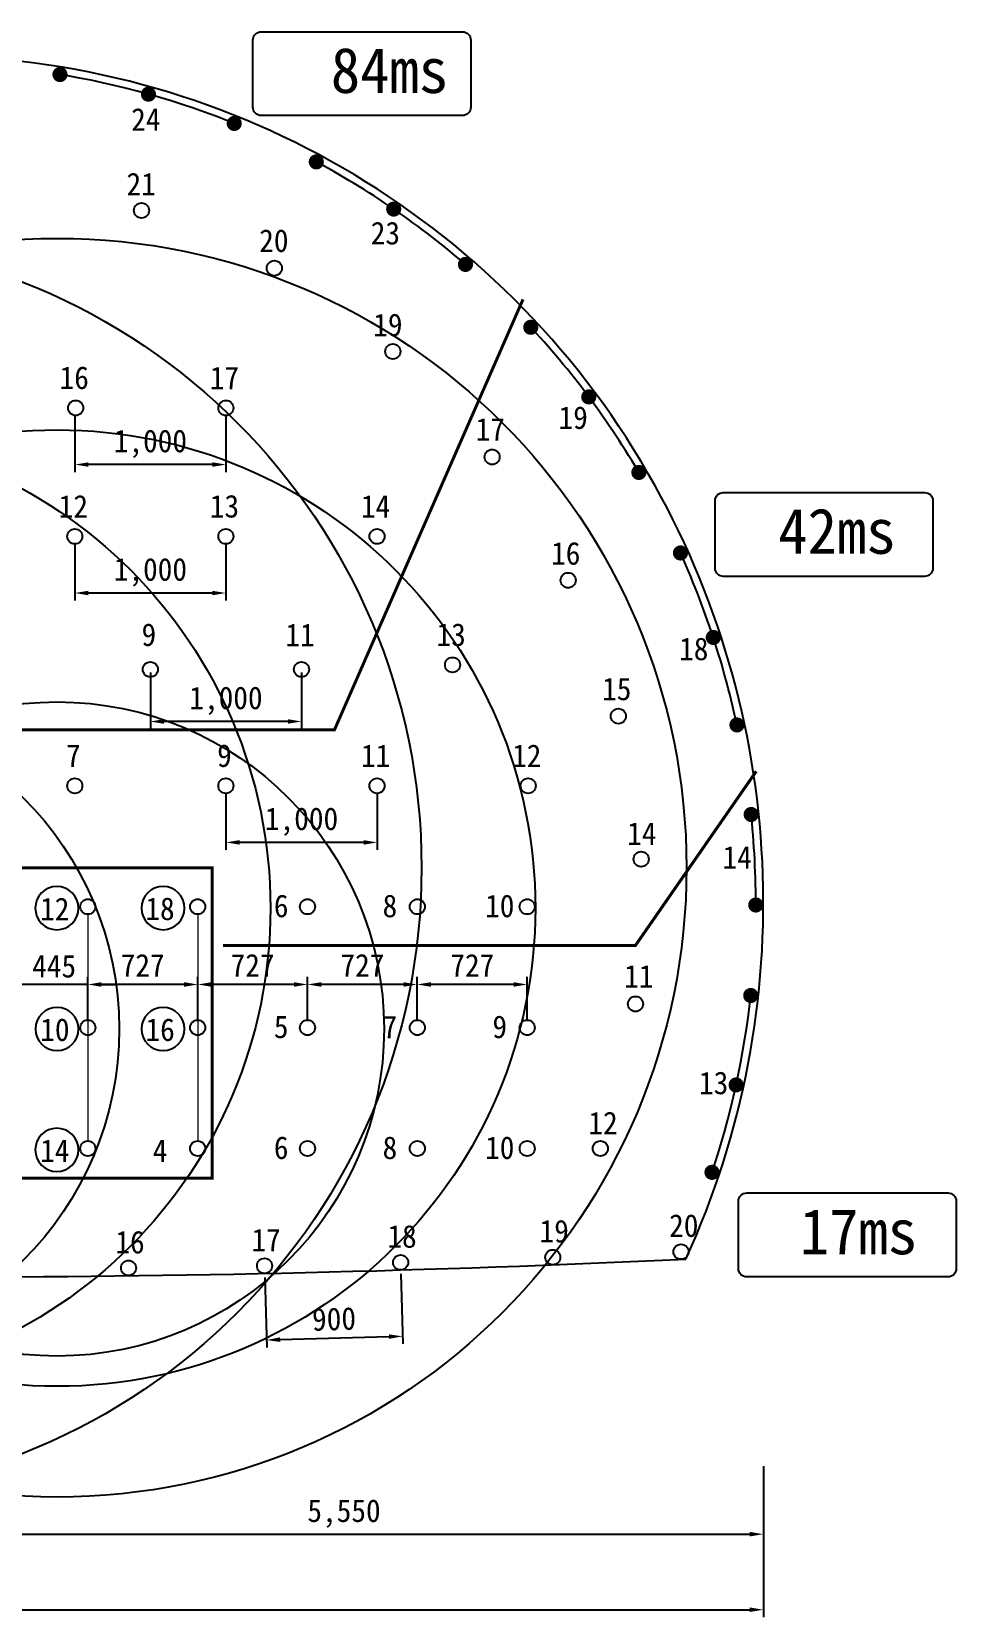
# Model space of a CAD drawing. Header units: millimetres. Extents: x -38550 to 41050, y 2900 to 31257.
# Drawn here: x -25241 to -19124, y 12797 to 23288 of the extents above; entities that cross this region are included whole.
import ezdxf
from ezdxf.enums import TextEntityAlignment as Align

# ---------------------------------------------------------------- set-up
doc = ezdxf.new("R2010")
doc.units = ezdxf.units.MM
doc.header["$LTSCALE"] = 500
doc.header["$PDMODE"] = 1
doc.linetypes.add('A-DASHD01', pattern=[0.75, 0.5, -0.25])
for name, color, linetype in [('CS-BLST', 4, 'Continuous'), ('CS-BLST-HIDL', 2, 'A-DASHD01'), ('CS-BLST-LIN1', 2, 'Continuous'), ('CS-BLST-LIN3', 2, 'Continuous'), ('CS-BLST-TEX1', 6, 'Continuous'), ('CS-BLST-TEX2', 3, 'Continuous'), ('CS-DIMS', 1, 'Continuous'), ('CS-EXCV', 3, 'E-DIGLN01'), ('CS-LEAL', 1, 'Continuous'), ('CS-MISC', 2, 'Continuous'), ('CS-TABL', 3, 'Continuous')]:
    doc.layers.add(name, color=color, linetype=linetype)
doc.styles.add('굴림체', font='')
doc.styles.get('굴림체').set_extended_font_data('GulimChe')
doc.linetypes.add('E-DIGLN01', pattern='A,0.9,-0.2,[19,kscals.shx,S=0.1,R=180,X=0,Y=0],0.9', length=2)
doc.dimstyles.new('DIM01-50', dxfattribs={"dimscale": 50, "dimtxt": 3, "dimasz": 1.8, "dimexe": 1, "dimexo": 1, "dimgap": 1, "dimtad": 1, "dimdec": 0, "dimzin": 9, "dimdsep": 46, "dimlunit": 6, "dimtxsty": '굴림체', "dimcen": 2.5, "dimclrt": 3, "dimadec": 4, "dimazin": 0, "dimtfac": 1, "dimtdec": 0, "dimtmove": 2, "dimatfit": 3, "dimfxl": 1, "dimtolj": 1, "dimtzin": 0, "dimarcsym": 0})

# ---------------------------------------------------------------- blocks, each defined once
blk = doc.blocks.new('*D158')
at = {"layer": 'CS-DIMS', "color": 0, "lineweight": -2, "transparency": 16777216}
for p, q in [((-24456, 19048), (-24456, 18674)), ((-23456, 19048), (-23456, 18674)), ((-23546, 18724), (-24366, 18724))]:
    blk.add_line(p, q, dxfattribs=at)
at = {"layer": 'CS-DIMS', "color": 0, "transparency": 16777216}
for points in [[(-24366, 18739), (-24366, 18709), (-24456, 18724)], [(-23546, 18739), (-23546, 18709), (-23456, 18724)]]:
    blk.add_solid(points, dxfattribs=at)
at = {"layer": 'Defpoints', "color": 0, "transparency": 16777216}
for p in [(-24456, 19098), (-23456, 19098), (-24456, 18724)]:
    blk.add_point(p, dxfattribs=at)
at = {"layer": 'CS-DIMS', "color": 3, "transparency": 16777216, "insert": (-23956, 18861), "char_height": 150, "attachment_point": 5, "style": '굴림체'}
blk.add_mtext('\\A1;1,000', dxfattribs=at)
blk = doc.blocks.new('*D137')
at = {"layer": 'CS-DIMS', "color": 0, "lineweight": -2, "transparency": 16777216}
for p, q in [((-23699, 15045), (-23686, 14581)), ((-22799, 15070), (-22786, 14606)), ((-23598, 14634), (-22878, 14654))]:
    blk.add_line(p, q, dxfattribs=at)
at = {"layer": 'CS-DIMS', "color": 0, "transparency": 16777216}
for points in [[(-23598, 14649), (-23597, 14619), (-23688, 14631)], [(-22878, 14669), (-22877, 14639), (-22788, 14656)]]:
    blk.add_solid(points, dxfattribs=at)
at = {"layer": 'Defpoints', "color": 0, "transparency": 16777216}
for p in [(-22801, 15120), (-23701, 15095), (-22788, 14656)]:
    blk.add_point(p, dxfattribs=at)
at = {"layer": 'CS-DIMS', "color": 3, "transparency": 16777216, "insert": (-23241, 14770), "char_height": 150, "attachment_point": 5, "rotation": 1.5927, "style": '굴림체'}
blk.add_mtext('\\A1;900', dxfattribs=at)
blk = doc.blocks.new('*D147')
at = {"layer": 'CS-DIMS', "color": 0, "lineweight": -2, "transparency": 16777216}
for p, q in [((-24956, 20749), (-24956, 20374)), ((-23956, 20749), (-23956, 20374)), ((-24046, 20424), (-24866, 20424))]:
    blk.add_line(p, q, dxfattribs=at)
at = {"layer": 'CS-DIMS', "color": 0, "transparency": 16777216}
for points in [[(-24866, 20439), (-24866, 20409), (-24956, 20424)], [(-24046, 20439), (-24046, 20409), (-23956, 20424)]]:
    blk.add_solid(points, dxfattribs=at)
at = {"layer": 'Defpoints', "color": 0, "transparency": 16777216}
for p in [(-24956, 20799), (-23956, 20799), (-24956, 20424)]:
    blk.add_point(p, dxfattribs=at)
at = {"layer": 'CS-DIMS', "color": 3, "transparency": 16777216, "insert": (-24456, 20561), "char_height": 150, "attachment_point": 5, "style": '굴림체'}
blk.add_mtext('\\A1;1,000', dxfattribs=at)
blk = doc.blocks.new('*D148')
at = {"layer": 'CS-DIMS', "color": 0, "lineweight": -2, "transparency": 16777216}
for p, q in [((-24956, 19898), (-24956, 19524)), ((-23956, 19898), (-23956, 19524)), ((-24046, 19574), (-24866, 19574))]:
    blk.add_line(p, q, dxfattribs=at)
at = {"layer": 'CS-DIMS', "color": 0, "transparency": 16777216}
for points in [[(-24866, 19589), (-24866, 19559), (-24956, 19574)], [(-24046, 19589), (-24046, 19559), (-23956, 19574)]]:
    blk.add_solid(points, dxfattribs=at)
at = {"layer": 'Defpoints', "color": 0, "transparency": 16777216}
for p in [(-24956, 19948), (-23956, 19948), (-24956, 19574)]:
    blk.add_point(p, dxfattribs=at)
at = {"layer": 'CS-DIMS', "color": 3, "transparency": 16777216, "insert": (-24456, 19711), "char_height": 150, "attachment_point": 5, "style": '굴림체'}
blk.add_mtext('\\A1;1,000', dxfattribs=at)
blk = doc.blocks.new('*D149')
at = {"layer": 'CS-DIMS', "color": 0, "lineweight": -2, "transparency": 16777216}
for p, q in [((-23956, 18248), (-23956, 17874)), ((-22956, 18248), (-22956, 17874)), ((-23046, 17924), (-23866, 17924))]:
    blk.add_line(p, q, dxfattribs=at)
at = {"layer": 'CS-DIMS', "color": 0, "transparency": 16777216}
for points in [[(-23866, 17939), (-23866, 17909), (-23956, 17924)], [(-23046, 17939), (-23046, 17909), (-22956, 17924)]]:
    blk.add_solid(points, dxfattribs=at)
at = {"layer": 'Defpoints', "color": 0, "transparency": 16777216}
for p in [(-23956, 18298), (-22956, 18298), (-23956, 17924)]:
    blk.add_point(p, dxfattribs=at)
at = {"layer": 'CS-DIMS', "color": 3, "transparency": 16777216, "insert": (-23456, 18061), "char_height": 150, "attachment_point": 5, "style": '굴림체'}
blk.add_mtext('\\A1;1,000', dxfattribs=at)
blk = doc.blocks.new('*D150')
at = {"layer": 'CS-DIMS', "color": 0, "lineweight": -2, "transparency": 16777216}
for p, q in [((-23416, 16748), (-23416, 17034)), ((-22690, 16748), (-22690, 17034)), ((-22780, 16984), (-23326, 16984))]:
    blk.add_line(p, q, dxfattribs=at)
at = {"layer": 'CS-DIMS', "color": 0, "transparency": 16777216}
for points in [[(-23326, 16999), (-23326, 16969), (-23416, 16984)], [(-22780, 16999), (-22780, 16969), (-22690, 16984)]]:
    blk.add_solid(points, dxfattribs=at)
at = {"layer": 'Defpoints', "color": 0, "transparency": 16777216}
for p in [(-23416, 16984), (-23416, 16698), (-22690, 16698)]:
    blk.add_point(p, dxfattribs=at)
at = {"layer": 'CS-DIMS', "color": 3, "transparency": 16777216, "insert": (-23053, 17111), "char_height": 150, "attachment_point": 5, "style": '굴림체'}
blk.add_mtext('\\A1;727', dxfattribs=at)
blk = doc.blocks.new('text-cir')
at = {"layer": 'CS-LEAL', "color": 1}
blk.add_circle((0, 0), 110, dxfattribs=at)
blk = doc.blocks.new('*D160')
at = {"layer": 'CS-DIMS', "color": 0, "lineweight": -2, "transparency": 16777216}
for p, q in [((-24143, 16748), (-24143, 17034)), ((-23416, 16748), (-23416, 17034)), ((-23506, 16984), (-24053, 16984))]:
    blk.add_line(p, q, dxfattribs=at)
at = {"layer": 'CS-DIMS', "color": 0, "transparency": 16777216}
for points in [[(-24053, 16999), (-24053, 16969), (-24143, 16984)], [(-23506, 16999), (-23506, 16969), (-23416, 16984)]]:
    blk.add_solid(points, dxfattribs=at)
at = {"layer": 'Defpoints', "color": 0, "transparency": 16777216}
for p in [(-24143, 16984), (-24143, 16698), (-23416, 16698)]:
    blk.add_point(p, dxfattribs=at)
at = {"layer": 'CS-DIMS', "color": 3, "transparency": 16777216, "insert": (-23780, 17111), "char_height": 150, "attachment_point": 5, "style": '굴림체'}
blk.add_mtext('\\A1;727', dxfattribs=at)
blk = doc.blocks.new('*D161')
at = {"layer": 'CS-DIMS', "color": 0, "lineweight": -2, "transparency": 16777216}
for p, q in [((-24870, 16748), (-24870, 17034)), ((-24143, 16748), (-24143, 17034)), ((-24233, 16984), (-24780, 16984))]:
    blk.add_line(p, q, dxfattribs=at)
at = {"layer": 'CS-DIMS', "color": 0, "transparency": 16777216}
for points in [[(-24780, 16999), (-24780, 16969), (-24870, 16984)], [(-24233, 16999), (-24233, 16969), (-24143, 16984)]]:
    blk.add_solid(points, dxfattribs=at)
at = {"layer": 'Defpoints', "color": 0, "transparency": 16777216}
for p in [(-24870, 16984), (-24870, 16698), (-24143, 16698)]:
    blk.add_point(p, dxfattribs=at)
at = {"layer": 'CS-DIMS', "color": 3, "transparency": 16777216, "insert": (-24507, 17111), "char_height": 150, "attachment_point": 5, "style": '굴림체'}
blk.add_mtext('\\A1;727', dxfattribs=at)
blk = doc.blocks.new('*D162')
at = {"layer": 'CS-DIMS', "color": 0, "lineweight": -2, "transparency": 16777216}
for p, q in [((-25315, 16748), (-25315, 17034)), ((-24870, 16748), (-24870, 17034)), ((-25405, 16984), (-25495, 16984)), ((-24870, 16984), (-25315, 16984)), ((-24780, 16984), (-24690, 16984))]:
    blk.add_line(p, q, dxfattribs=at)
at = {"layer": 'CS-DIMS', "color": 0, "transparency": 16777216}
for points in [[(-25405, 16999), (-25405, 16969), (-25315, 16984)], [(-24780, 16999), (-24780, 16969), (-24870, 16984)]]:
    blk.add_solid(points, dxfattribs=at)
at = {"layer": 'Defpoints', "color": 0, "transparency": 16777216}
for p in [(-25315, 16984), (-25315, 16698), (-24870, 16698)]:
    blk.add_point(p, dxfattribs=at)
at = {"layer": 'CS-DIMS', "color": 3, "transparency": 16777216, "insert": (-25093, 17104), "char_height": 150, "attachment_point": 5, "style": '굴림체'}
blk.add_mtext('\\A1;445', dxfattribs=at)
blk = doc.blocks.new('*D163')
at = {"layer": 'CS-DIMS', "color": 0, "lineweight": -2, "transparency": 16777216}
for p, q in [((-22690, 16748), (-22690, 17034)), ((-21963, 16748), (-21963, 17034)), ((-22053, 16984), (-22600, 16984))]:
    blk.add_line(p, q, dxfattribs=at)
at = {"layer": 'CS-DIMS', "color": 0, "transparency": 16777216}
for points in [[(-22600, 16999), (-22600, 16969), (-22690, 16984)], [(-22053, 16999), (-22053, 16969), (-21963, 16984)]]:
    blk.add_solid(points, dxfattribs=at)
at = {"layer": 'Defpoints', "color": 0, "transparency": 16777216}
for p in [(-22690, 16984), (-22690, 16698), (-21963, 16698)]:
    blk.add_point(p, dxfattribs=at)
at = {"layer": 'CS-DIMS', "color": 3, "transparency": 16777216, "insert": (-22326, 17111), "char_height": 150, "attachment_point": 5, "style": '굴림체'}
blk.add_mtext('\\A1;727', dxfattribs=at)
blk = doc.blocks.new('*D165')
at = {"layer": 'CS-DIMS', "color": 0, "lineweight": -2, "transparency": 16777216}
for p, q in [((-25951, 13797), (-25951, 13297)), ((-20400, 13797), (-20400, 13297)), ((-25861, 13347), (-20490, 13347))]:
    blk.add_line(p, q, dxfattribs=at)
at = {"layer": 'CS-DIMS', "color": 0, "transparency": 16777216}
for points in [[(-25861, 13362), (-25861, 13332), (-25951, 13347)], [(-20490, 13362), (-20490, 13332), (-20400, 13347)]]:
    blk.add_solid(points, dxfattribs=at)
at = {"layer": 'Defpoints', "color": 0, "transparency": 16777216}
for p in [(-25951, 13847), (-20400, 13847), (-20400, 13347)]:
    blk.add_point(p, dxfattribs=at)
at = {"layer": 'CS-DIMS', "color": 3, "transparency": 16777216, "insert": (-23175, 13483), "char_height": 150, "attachment_point": 5, "style": '굴림체'}
blk.add_mtext('\\A1;5,550', dxfattribs=at)
blk = doc.blocks.new('*D166')
at = {"layer": 'CS-DIMS', "color": 0, "lineweight": -2, "transparency": 16777216}
for p, q in [((-31501, 13297), (-31501, 12797)), ((-20400, 13297), (-20400, 12797)), ((-31411, 12847), (-20490, 12847))]:
    blk.add_line(p, q, dxfattribs=at)
at = {"layer": 'CS-DIMS', "color": 0, "transparency": 16777216}
for points in [[(-31411, 12862), (-31411, 12832), (-31501, 12847)], [(-20490, 12862), (-20490, 12832), (-20400, 12847)]]:
    blk.add_solid(points, dxfattribs=at)
at = {"layer": 'Defpoints', "color": 0, "transparency": 16777216}
for p in [(-31501, 13347), (-20400, 13347), (-20400, 12847)]:
    blk.add_point(p, dxfattribs=at)
at = {"layer": 'CS-DIMS', "color": 3, "transparency": 16777216, "insert": (-25951, 12983), "char_height": 150, "attachment_point": 5, "style": '굴림체'}
blk.add_mtext('\\A1;11,100', dxfattribs=at)

msp = doc.modelspace()

# ---------------------------------------------------------------- linework, layer by layer
at = {"layer": 'CS-BLST', "lineweight": 0, "const_width": 50}
for points in [[(-25033.7, 23018.8, 1), (-25075.1, 22990.6, 1)], [(-24446.9, 22886.2, 1), (-24491.1, 22862.7, 1)], [(-23878.2, 22690.2, 1), (-23924.6, 22671.7, 1)], [(-23334.2, 22433.3, 1), (-23382.4, 22420, 1)], [(-22821.6, 22118.4, 1), (-22870.9, 22110.5, 1)], [(-22346.4, 21749.5, 1), (-22396.3, 21746.9, 1)], [(-21914.4, 21330.8, 1), (-21964.3, 21333.7, 1)], [(-21530.7, 20867.4, 1), (-21580, 20875.8, 1)], [(-21200, 20364.9, 1), (-21248.1, 20378.6, 1)], [(-20925.4, 19829.6, 1), (-20971.8, 19848.4, 1)], [(-20709.4, 19268.2, 1), (-20753.5, 19291.8, 1)], [(-20554.3, 18687, 1), (-20595.6, 18715.1, 1)], [(-20461.9, 18092.6, 1), (-20500, 18125, 1)], [(-20433.2, 17491.7, 1), (-20467.6, 17528, 1)], [(-20468.6, 16891.2, 1), (-20499, 16930.9, 1)], [(-20567.7, 16297.9, 1), (-20593.7, 16340.6, 1)], [(-20729.4, 15718.4, 1), (-20750.7, 15763.7, 1)]]:
    msp.add_lwpolyline(points, format="xyb", close=True, dxfattribs=at)
at = {"layer": 'CS-BLST'}
for centre in [(-24514.7, 22105.3), (-23635.7, 21723.4), (-22851.8, 21172.1), (-24950.5, 20798.5), (-23956.5, 20798.5), (-22195.1, 20474.2), (-24956.5, 19948.5), (-23956.5, 19948.5), (-22956.5, 19948.5), (-21692.1, 19658.3), (-24456.5, 19068.5), (-23456.5, 19068.5), (-22456.5, 19098.5), (-21359.5, 18759.5), (-24956.5, 18298.5), (-23956.5, 18298.5), (-22956.5, 18298.5), (-21956.5, 18298.5), (-21209, 17812.9), (-24870.2, 17498.5), (-24143.3, 17498.5), (-23416.5, 17498.5), (-22689.6, 17498.5), (-21962.8, 17498.5), (-21246.4, 16855.2), (-24870.2, 16698.5), (-24143.3, 16698.5), (-23416.5, 16698.5), (-22689.6, 16698.5), (-21962.8, 16698.5), (-24870.2, 15898.5), (-24143.3, 15898.5), (-23416.5, 15898.5), (-22689.6, 15898.5), (-21962.7, 15898.5), (-21478.9, 15898.5), (-21793.7, 15179.3), (-20945.2, 15215.6), (-24600.5, 15107.9), (-23700.5, 15122.3), (-22800.4, 15144.9)]:
    msp.add_circle(centre, 50, dxfattribs=at)
at = {"layer": 'CS-BLST-HIDL', "const_width": 20}
for points in [[(-26297.3, 18668.1), (-23238.5, 18668.1), (-21990.5, 21517.1)], [(-23975.3, 17242.6), (-21246.3, 17242.6), (-20447.3, 18394.5)]]:
    msp.add_lwpolyline(points, dxfattribs=at)
msp.add_lwpolyline([(-24046.4, 17756.6), (-27863.2, 17756.6), (-27863.2, 15701.7), (-24046.4, 15701.7)], close=True, dxfattribs=at)
at = {"layer": 'CS-BLST-LIN1', "lineweight": 0}
for p, q in [((-24870.2, 17448.5), (-24870.2, 15948.5)), ((-24143.3, 17448.5), (-24143.3, 15948.5))]:
    msp.add_line(p, q, dxfattribs=at)
at = {"layer": 'CS-BLST-LIN3', "flags": 128}
for points in [[(-23878.2, 22671.5, 0.0570874), (-25079.1, 23008.7)], [(-22352.5, 21731.8, 0.0570874), (-23380.3, 22438.4)], [(-21211.4, 20350.2, 0.0570874), (-21956.4, 21350.5, 0.0570874)], [(-20569.8, 18676.6, 0.0555633), (-20959, 19861.8)], [(-20450.5, 17484.8, 0.0288713), (-20483.6, 18133.6)], [(-20748, 15717.3, 0.0555633), (-20481.1, 16935.9, 0.0555633)]]:
    msp.add_lwpolyline(points, format="xyb", dxfattribs=at)
at = {"layer": 'CS-EXCV', "flags": 128}
msp.add_lwpolyline([(-20912.2, 15167.1, 0.2424339), (-21161.4, 20363.5, 0.2679492), (-25950.5, 23128.5, 0.2679492), (-30739.6, 20363.5, 0.2424339), (-30988.8, 15167.1)], format="xyb", dxfattribs=at)
at = {"layer": 'CS-EXCV'}
msp.add_arc((-25950.5, 122092.9), 107044.4, 267.302261, 272.697739, dxfattribs=at)
at = {"layer": 'CS-MISC'}
msp.add_lwpolyline([(-27863.2, 17756.6), (-24046.4, 17756.6), (-24046.4, 15701.7), (-27863.2, 15685.8)], close=True, dxfattribs=at)
for centre, radius in [((-26826.1, 17756.6), 4164.1), ((-25072.9, 17756.6), 4164.1), ((-26826.1, 17489.4), 3164.1), ((-25072.9, 17489.4), 3164.1), ((-26827.1, 16689.4), 2164.1), ((-25073.9, 16689.4), 2164.1)]:
    msp.add_circle(centre, radius, dxfattribs=at)
at = {"layer": 'CS-TABL'}
for points in [[(-23777.8, 22787.6), (-23777.8, 23233, -0.4142136), (-23722.9, 23287.9), (-22391.2, 23287.9, -0.4142136), (-22336.3, 23233), (-22336.3, 22787.6, -0.4142136), (-22391.2, 22732.7), (-23722.9, 22732.7, -0.4142136)], [(-20719.9, 19738.7), (-20719.9, 20184.1, -0.4142136), (-20665.1, 20239), (-19333.4, 20239, -0.4142136), (-19278.5, 20184.1), (-19278.5, 19738.7, -0.4142136), (-19333.4, 19683.8), (-20665.1, 19683.8, -0.4142136)], [(-20565.1, 15104.2), (-20565.1, 15549.6, -0.4142136), (-20510.2, 15604.5), (-19178.5, 15604.5, -0.4142136), (-19123.7, 15549.6), (-19123.7, 15104.2, -0.4142136), (-19178.5, 15049.3), (-20510.2, 15049.3, -0.4142136)]]:
    msp.add_lwpolyline(points, format="xyb", close=True, dxfattribs=at)

# ---------------------------------------------------------------- block references
at = {"layer": 'CS-BLST-TEX2', "xscale": -1.300000000046566, "yscale": 1.299999999988358, "zscale": 1.3}
for p in [(-25074.9, 17489.4), (-24372.4, 17489.6), (-25073.9, 16689.4), (-24372.4, 16689.6), (-25074.9, 15889.4)]:
    msp.add_blockref('text-cir', p, dxfattribs=at)

# ---------------------------------------------------------------- texts
at = {"layer": 'CS-BLST-TEX1', "style": '굴림체'}
for s, p in [('  84ms', (-23068.1, 23032.8)), (' 42ms', (-20010.3, 19984)), ('  17ms', (-19964.8, 15349.4))]:
    msp.add_text(s, height=300, dxfattribs=at).set_placement(p, align=Align.MIDDLE_CENTER)
at = {"layer": 'CS-BLST-TEX2', "style": '굴림체'}
for s, p in [('24', (-24486.3, 22707.1)), ('21', (-24516.9, 22279.8)), ('20', (-23639.2, 21904.2)), ('23', (-22901.2, 21954.4)), ('19', (-22884.7, 21347)), ('19', (-21658.5, 20733.5)), ('17', (-22207.1, 20657.3)), ('16', (-21707.8, 19835.4)), ('18', (-20860.7, 19203.4)), ('15', (-21370.2, 18938.7)), ('14', (-21204.6, 17982.4)), ('12', (-25089, 17483.8)), ('18', (-24392.5, 17483.9)), ('6', (-23590.7, 17502.8)), ('8', (-22871.4, 17502.8)), ('10', (-22144.5, 17502.8)), ('11', (-21224.5, 17038.8)), ('10', (-25088, 16683.8)), ('16', (-24391.5, 16683.9)), ('5', (-23590.7, 16702.8)), ('7', (-22871.4, 16702.8)), ('9', (-22144.5, 16702.8)), ('12', (-21461.1, 16067.6)), ('14', (-25089, 15883.8)), ('4', (-24392.5, 15883.9)), ('6', (-23590.7, 15902.8)), ('8', (-22871.4, 15902.8))]:
    msp.add_text(s, height=150, dxfattribs=at).set_placement(p, align=Align.MIDDLE)
for s, rotation, p in [('16', 360, (-24960.1, 20997.3)), ('17', 360, (-23966, 20997.4)), ('12', 360, (-24966, 20147.3)), ('13', 360, (-23966, 20147.3)), ('14', 360, (-22966, 20147.3)), ('9', 360, (-24466, 19297.3)), ('11', 360, (-23466, 19297.3)), ('13', 360, (-22466, 19297.3)), ('9', 360, (-23966, 18497.3)), ('12', 360, (-21966, 18497.3)), ('7', 360, (-24966, 18497.3)), ('11', 360, (-22966, 18497.3)), ('14', 0, (-20573.3, 17824.8)), ('13', 0, (-20729.1, 16331.7)), ('10', 360, (-22144.5, 15902.8)), ('19', 360, (-21784.2, 15350.7, 0)), ('20', 360, (-20926.7, 15387.7, 0)), ('16', 360, (-24590.9, 15278, 0)), ('17', 360, (-23690.9, 15293.2, 0)), ('18', 360, (-22790.8, 15316.1, 0))]:
    msp.add_text(s, height=150, rotation=rotation, dxfattribs=at).set_placement(p, align=Align.MIDDLE)

# ---------------------------------------------------------------- dimensions: what is measured, and where the dimension line sits
at = {"layer": 'CS-DIMS'}
for base, p1, p2, picture, middle in [((-24956.5, 20424.4), (-23956.5, 20798.5), (-24956.5, 20798.5), '*D147', (-24456.5, 20560.6)), ((-24956.5, 19574.4), (-23956.5, 19948.5), (-24956.5, 19948.5), '*D148', (-24456.5, 19710.6)), ((-24456.5, 18724.4), (-23456.5, 19098.5), (-24456.5, 19098.5), '*D158', (-23956.5, 18860.6)), ((-23956.5, 17924.4), (-22956.5, 18298.5), (-23956.5, 18298.5), '*D149', (-23456.5, 18060.6)), ((-24870.2, 16984.2), (-24143.3, 16698.5), (-24870.2, 16698.5), '*D161', (-24506.8, 17111.1)), ((-24143.3, 16984.2), (-23416.5, 16698.5), (-24143.3, 16698.5), '*D160', (-23779.9, 17111.1)), ((-23416.5, 16984.2), (-22689.6, 16698.5), (-23416.5, 16698.5), '*D150', (-23053.1, 17111.1)), ((-22689.6, 16984.2), (-21962.8, 16698.5), (-22689.6, 16698.5), '*D163', (-22326.2, 17111.1))]:
    dim = msp.add_linear_dim(base=base, p1=p1, p2=p2, angle=180, dimstyle='DIM01-50', dxfattribs=at)
    dim.commit()
    dim.dimension.update_dxf_attribs({"geometry": picture, "text_midpoint": middle})
dim = msp.add_linear_dim(base=(-25314.9, 16984.2), p1=(-24870.2, 16698.5), p2=(-25314.9, 16698.5), angle=180, dimstyle='DIM01-50', dxfattribs=at)
dim.commit()
dim.dimension.update_dxf_attribs({"geometry": '*D162', "text_midpoint": (-25092.6, 17104.1), "dimtype": 160})
dim = msp.add_aligned_dim(p1=(-23700.5, 15094.5), p2=(-22800.5, 15119.6), distance=-463.5, dimstyle='DIM01-50', dxfattribs=at)
dim.commit()
dim.dimension.update_dxf_attribs({"geometry": '*D137', "text_midpoint": (-23241.1, 14770.4)})
for base, p1, p2, picture, middle in [((-20400.4, 13347), (-25950.5, 13847), (-20400.4, 13847), '*D165', (-23175.5, 13483.1)), ((-20400.4, 12847), (-31500.6, 13347), (-20400.4, 13347), '*D166', (-25950.5, 12983.2))]:
    dim = msp.add_linear_dim(base=base, p1=p1, p2=p2, dimstyle='DIM01-50', dxfattribs=at)
    dim.commit()
    dim.dimension.update_dxf_attribs({"geometry": picture, "text_midpoint": middle})

doc.saveas('drawing.dxf')
